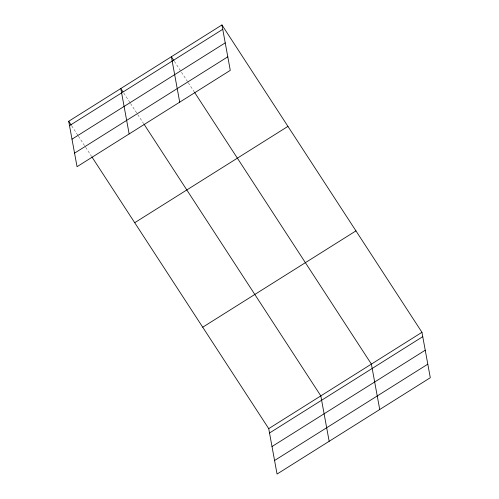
<?xml version="1.0" encoding="UTF-8"?>
<svg xmlns="http://www.w3.org/2000/svg" width="499" height="499" viewBox="0 0 499 499"><rect width="100%" height="100%" fill="white"/><g stroke="black" fill="none" stroke-linecap="round" stroke-linejoin="round"><path stroke-width="0.37" stroke-dasharray="2.5 1.87" d="M174.338 61.29L187.88 82.092M188.298 82.747L194.223 91.847M123.771 93.076L130.114 102.825M130.538 103.48L137.306 113.878M137.73 114.533L143.656 123.633M71.669 125.823L78.019 135.578M78.437 136.227L85.21 146.631M85.635 147.28L91.554 156.38"/><path stroke-width="0.75" d="M221.943 24.95L230.276 70.365L77.046 166.691L68.706 121.276L221.943 24.95L421.954 332.309L430.294 377.724L277.057 474.05L268.724 428.635L91.978 157.035M69.511 125.636L222.741 29.31M71.993 139.184L225.23 42.858M74.557 153.143L227.793 56.817M134.711 222.704L287.948 126.378M202.719 327.207L355.955 230.881M268.724 428.635L421.954 332.309M269.522 432.995L422.759 336.669M272.005 446.543L425.242 350.217M274.569 460.502L427.805 364.176M173.914 60.641L171.375 56.736L179.709 102.152M194.647 92.496L371.387 364.095L379.727 409.511M122.922 91.772L120.808 88.523L129.141 133.938M144.08 124.282L320.82 395.882L329.159 441.297M68.706 121.276L71.245 125.174"/></g></svg>
